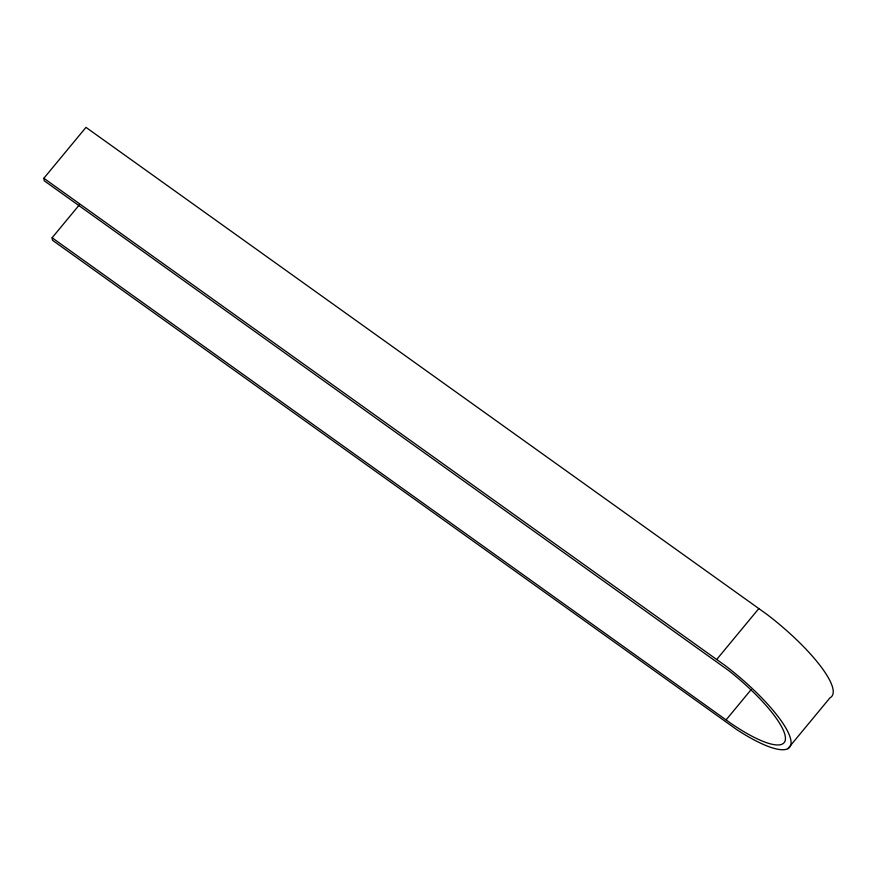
<?xml version="1.0" encoding="UTF-8"?>
<svg xmlns="http://www.w3.org/2000/svg" width="877" height="877" viewBox="0 0 877 877"><rect width="100%" height="100%" fill="white"/><g stroke="black" fill="none" stroke-linecap="round" stroke-linejoin="round"><path stroke-width="1.32" d="M79.632 204.527L52.116 237.766L731.144 723.536A81.155 20.292 39.6 0 0 785.43 737.941A81.155 20.292 39.6 0 0 728.732 670.598L44.245 180.783L43.85 178.261L85.979 127.373L766.772 614.262A88.336 22.089 39.6 0 1 829.993 697.807L787.875 748.695M43.85 178.261L716.684 659.493L758.802 608.605M726.134 719.842L751.063 689.728M716.684 659.493L724.654 665.139A88.336 22.089 39.6 0 1 790.824 740.002A88.336 22.089 39.6 0 1 736.625 729.521L52.51 240.287L52.116 237.766"/></g></svg>
